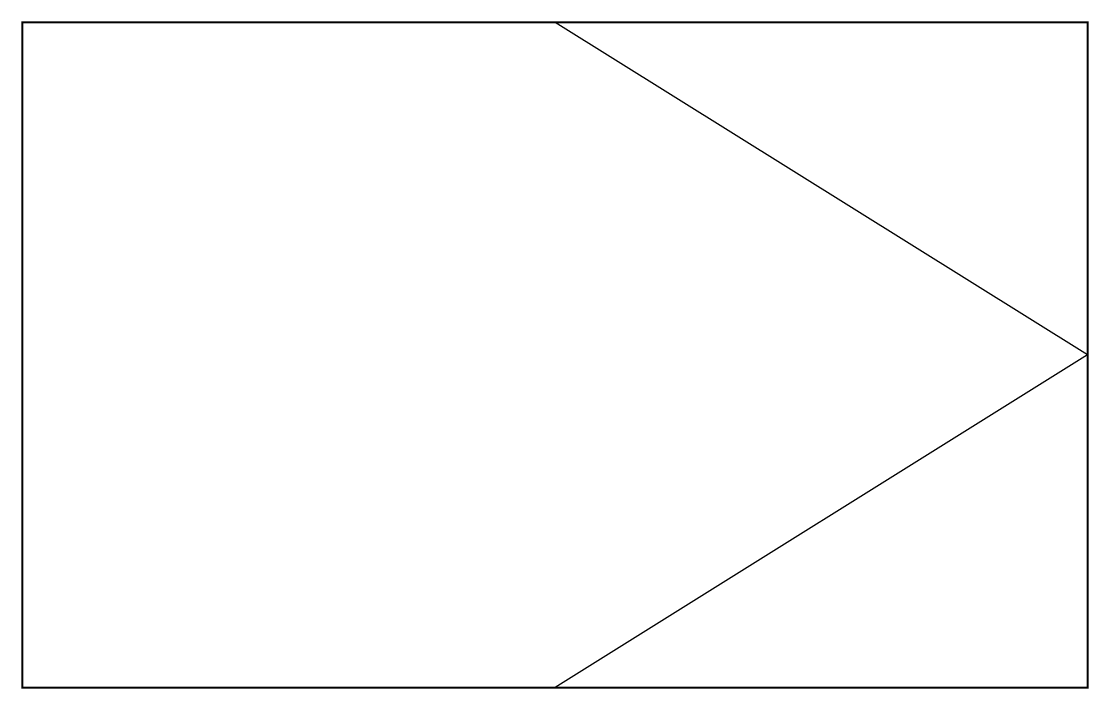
# Paper-space layout 'Layout1' of a CAD drawing. Header units: inches. Extents: x 0.9 to 16.9, y 0.2 to 10.2.
import ezdxf

# ---------------------------------------------------------------- set-up
doc = ezdxf.new("R2010")
doc.units = ezdxf.units.IN
doc.header["$MEASUREMENT"] = 0

psp = doc.layouts.get("Layout1")

# ---------------------------------------------------------------- linework, layer by layer
for q in [(8.92, 10.209), (8.92, 0.209)]:
    psp.add_line((16.92, 5.209), q)
at = {"color": 101, "const_width": 0.0312}
psp.add_lwpolyline([(0.92, 0.209), (16.92, 0.209), (16.92, 10.209), (0.92, 10.209)], close=True, dxfattribs=at)

doc.saveas('drawing.dxf')
